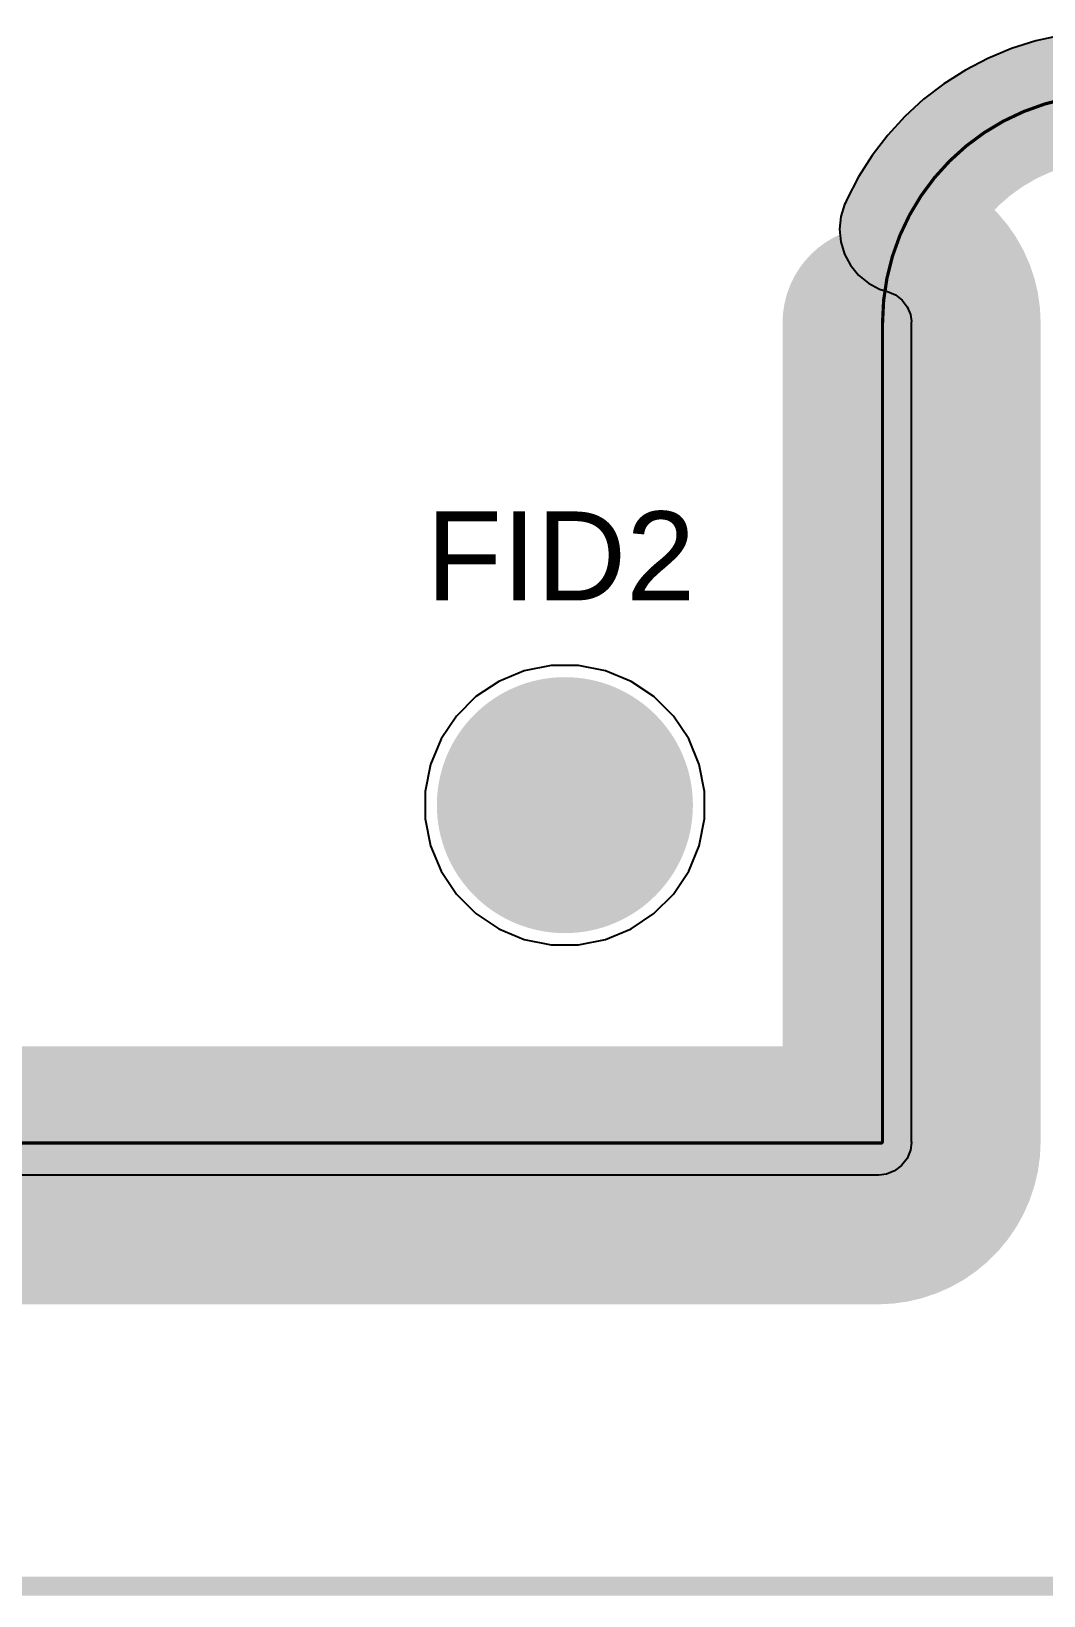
# Model space of a CAD drawing. Header units: inches. Extents: x -1.3 to 11.9, y -6.8 to 4.2.
# Drawn here: x 1.3646 to 1.6784, y -0.1801 to 0.3049 of the extents above; entities that cross this region are included whole.
import ezdxf

# ---------------------------------------------------------------- set-up
doc = ezdxf.new("R2010")
doc.units = ezdxf.units.IN
doc.header["$MEASUREMENT"] = 0
for name, color, linetype in [('02_GND1', 76, 'Continuous'), ('04_GND2', 16, 'Continuous'), ('06_GND3', 216, 'Continuous'), ('08_GND4', 136, 'Continuous'), ('09_PWR1', 136, 'Continuous'), ('10_PWR2', 136, 'Continuous'), ('11_GND5', 136, 'Continuous'), ('13_GND6', 136, 'Continuous'), ('15_GND7', 136, 'Continuous'), ('Board', 76, 'Continuous'), ('FAB_DWG_INFO', 1, 'Continuous'), ('Keep-Out Layer', 6, 'Continuous'), ('TOP', 1, 'Continuous'), ('Top Overlay', 2, 'Continuous'), ('Top Paste', 8, 'Continuous'), ('Top Solder', 216, 'Continuous')]:
    doc.layers.add(name, color=color, linetype=linetype)
doc.styles.add('Arial', font='', dxfattribs={"height": 0.2})
doc.styles.get('Arial').set_extended_font_data('Arial')

# ---------------------------------------------------------------- blocks, each defined once
blk = doc.blocks.new('F________110')
at = {"layer": 'TOP'}
h = blk.add_hatch(color=1, dxfattribs=at)
edge = h.paths.add_edge_path()
edge.add_arc((0, 0), 0.02, 0, 360)
at = {"layer": 'Top Paste'}
h = blk.add_hatch(color=8, dxfattribs=at)
edge = h.paths.add_edge_path()
edge.add_arc((0, 0), 0.02, 0, 360)
at = {"layer": 'Top Solder'}
h = blk.add_hatch(color=216, dxfattribs=at)
edge = h.paths.add_edge_path()
edge.add_arc((0, 0), 0.039685, 0, 360)
at = {"layer": 'TOP'}
for p, q in [((-0.0126323, 0.0416429), (-0.0205137, 0.0383783)), ((-0.0042654, 0.0433071), (-0.0126323, 0.0416429)), ((0, 0.0433071), (-0.0042654, 0.0433071)), ((0.0042653, 0.0433071), (0, 0.0433071)), ((0.0126322, 0.0416429), (0.0042653, 0.0433071)), ((0.0205136, 0.0383783), (0.0126322, 0.0416429)), ((-0.0205137, 0.0383783), (-0.0276067, 0.0336389)), ((0.0276066, 0.0336389), (0.0205136, 0.0383783)), ((-0.0276067, 0.0336389), (-0.0336389, 0.0276067)), ((0.0336388, 0.0276067), (0.0276066, 0.0336389)), ((-0.0336389, 0.0276067), (-0.0383783, 0.0205137)), ((0.0383782, 0.0205137), (0.0336388, 0.0276067)), ((-0.0383783, 0.0205137), (-0.0416429, 0.0126323)), ((0.0416428, 0.0126323), (0.0383782, 0.0205137)), ((-0.0416429, 0.0126323), (-0.0433071, 0.0042654)), ((0.0433071, 0.0042654), (0.0416428, 0.0126323)), ((-0.0433071, 0.0042654), (-0.0433071, 0)), ((-0.0433071, 0), (-0.0433071, -0.0042653)), ((0.0433071, 0), (0.0433071, 0.0042654)), ((0.0433071, 0), (0.0433071, 0)), ((0.0433071, -0.0042653), (0.0433071, 0)), ((-0.0433071, -0.0042653), (-0.0416429, -0.0126322)), ((0.0416428, -0.0126322), (0.0433071, -0.0042653)), ((-0.0416429, -0.0126322), (-0.0383783, -0.0205136)), ((0.0383782, -0.0205136), (0.0416428, -0.0126322)), ((-0.0383783, -0.0205136), (-0.0336389, -0.0276066)), ((0.0336388, -0.0276066), (0.0383782, -0.0205136)), ((-0.0336389, -0.0276066), (-0.0276067, -0.0336388)), ((0.0276066, -0.0336388), (0.0336388, -0.0276066)), ((-0.0276067, -0.0336388), (-0.0205137, -0.0383782)), ((0.0205136, -0.0383782), (0.0276066, -0.0336388)), ((-0.0205137, -0.0383782), (-0.0126323, -0.0416428)), ((0.0126322, -0.0416428), (0.0205136, -0.0383782)), ((-0.0126323, -0.0416428), (-0.0042654, -0.0433071)), ((-0.0042654, -0.0433071), (0, -0.0433071)), ((0, -0.0433071), (0.0042653, -0.0433071)), ((0.0042653, -0.0433071), (0.0126322, -0.0416428))]:
    blk.add_line(p, q, dxfattribs=at)

msp = doc.modelspace()

# ---------------------------------------------------------------- linework, layer by layer
at = {"layer": '02_GND1'}
for p, q in [((1.6759542, 0.301944), (1.6684266, 0.2995706)), ((1.6836599, 0.3036523), (1.6759542, 0.301944)), ((1.6611346, 0.2965501), (1.6541336, 0.2929056)), ((1.6684266, 0.2995706), (1.6611346, 0.2965501)), ((1.6541336, 0.2929056), (1.6474769, 0.2886648)), ((1.6474769, 0.2886648), (1.6412151, 0.28386)), ((1.6412151, 0.28386), (1.6353959, 0.2785276)), ((1.6353959, 0.2785276), (1.6300635, 0.2727084)), ((1.6300635, 0.2727084), (1.6252587, 0.2664466)), ((1.6252587, 0.2664466), (1.6210179, 0.2597899)), ((1.6210179, 0.2597899), (1.6173734, 0.2527889)), ((1.6173734, 0.2527889), (1.6169653, 0.2518037)), ((1.615521, 0.2474672), (1.6151348, 0.2435465)), ((1.6166646, 0.2512372), (1.615521, 0.2474672)), ((1.6169669, 0.2518029), (1.6166646, 0.2512372)), ((1.6169653, 0.2518037), (1.6169669, 0.2518029)), ((1.6151348, 0.2435465), (1.615521, 0.2396258)), ((1.615521, 0.2396258), (1.6166646, 0.2358558)), ((1.6166646, 0.2358558), (1.6185217, 0.2323813)), ((1.6185217, 0.2323813), (1.621021, 0.2293359)), ((1.621021, 0.2293359), (1.6240664, 0.2268366)), ((1.6240664, 0.2268366), (1.6275409, 0.2249795)), ((1.6275409, 0.2249795), (1.6300556, 0.2242167)), ((1.6300556, 0.2242167), (1.6300545, 0.224213)), ((1.6300545, 0.224213), (1.6300561, 0.2242128)), ((1.6300561, 0.2242128), (1.6324681, 0.2232138)), ((1.6324681, 0.2232138), (1.6345393, 0.2216245)), ((1.6345393, 0.2216245), (1.6361286, 0.2195533)), ((1.6361286, 0.2195533), (1.6371276, 0.2171413)), ((1.6371276, 0.2171413), (1.6374213, 0.214911)), ((1.6374213, 0.214911), (1.637386, 0.214553)), ((1.637386, 0.214553), (1.637386, -0.0392488)), ((1.6371143, -0.0419716), (1.6360634, -0.0445088)), ((1.6374231, -0.0396259), (1.6371143, -0.0419716)), ((1.637386, -0.0392488), (1.6374231, -0.0396259)), ((1.6322128, -0.0483594), (1.6296756, -0.0494103)), ((1.6343916, -0.0466876), (1.6322128, -0.0483594)), ((1.6360634, -0.0445088), (1.6343916, -0.0466876)), ((1.6269528, -0.049682), (1.3119924, -0.049682)), ((1.6273299, -0.0497191), (1.6269528, -0.049682)), ((1.6296756, -0.0494103), (1.6273299, -0.0497191))]:
    msp.add_line(p, q, dxfattribs=at)
for points in [[(1.6352316, 0.2435465, 0.04, 0.04, -0.2946717041547283), (1.6993705, 0.2849407, 0.04, 0.04, 0)], [(1.6352316, 0.2435465, 0.04, 0.04, -0.3394994242409059), (1.6574828, 0.214553, 0.04, 0.04, 0)], [(1.6574828, -0.0392488, 0.04, 0.04, 0), (1.6574828, 0.214553, 0.04, 0.04, 0)], [(1.6574828, -0.0392488, 0.04, 0.04, -0.4142135623730951), (1.6269528, -0.0697788, 0.04, 0.04, 0)], [(1.3119924, -0.0697788, 0.04, 0.04, 0), (1.6269528, -0.0697788, 0.04, 0.04, 0)]]:
    msp.add_lwpolyline(points, format="xyseb", dxfattribs=at)
for points in [[(1.6252316, 0.2435465, 0.02, 0.02, 1), (1.6452316, 0.2435465, 0.02, 0.02, 1)], [(1.6252316, 0.2435465, 0.02, 0.02, 1), (1.6452316, 0.2435465, 0.02, 0.02, 1)], [(1.6474828, 0.214553, 0.02, 0.02, 1), (1.6674828, 0.214553, 0.02, 0.02, 1)], [(1.6474828, 0.214553, 0.02, 0.02, 1), (1.6674828, 0.214553, 0.02, 0.02, 1)], [(1.6474828, -0.0392488, 0.02, 0.02, 1), (1.6674828, -0.0392488, 0.02, 0.02, 1)], [(1.6474828, -0.0392488, 0.02, 0.02, 1), (1.6674828, -0.0392488, 0.02, 0.02, 1)], [(1.6169528, -0.0697788, 0.02, 0.02, 1), (1.6369528, -0.0697788, 0.02, 0.02, 1)], [(1.6169528, -0.0697788, 0.02, 0.02, 1), (1.6369528, -0.0697788, 0.02, 0.02, 1)]]:
    msp.add_lwpolyline(points, format="xyseb", close=True, dxfattribs=at)
at = {"layer": '04_GND2'}
for p, q in [((1.6759542, 0.301944), (1.6684266, 0.2995706)), ((1.6836599, 0.3036523), (1.6759542, 0.301944)), ((1.6611346, 0.2965501), (1.6541336, 0.2929056)), ((1.6684266, 0.2995706), (1.6611346, 0.2965501)), ((1.6541336, 0.2929056), (1.6474769, 0.2886648)), ((1.6474769, 0.2886648), (1.6412151, 0.28386)), ((1.6412151, 0.28386), (1.6353959, 0.2785276)), ((1.6353959, 0.2785276), (1.6300635, 0.2727084)), ((1.6300635, 0.2727084), (1.6252587, 0.2664466)), ((1.6252587, 0.2664466), (1.6210179, 0.2597899)), ((1.6210179, 0.2597899), (1.6173734, 0.2527889)), ((1.6173734, 0.2527889), (1.6169653, 0.2518037)), ((1.615521, 0.2474672), (1.6151348, 0.2435465)), ((1.6166646, 0.2512372), (1.615521, 0.2474672)), ((1.6169669, 0.2518029), (1.6166646, 0.2512372)), ((1.6169653, 0.2518037), (1.6169669, 0.2518029)), ((1.6151348, 0.2435465), (1.615521, 0.2396258)), ((1.615521, 0.2396258), (1.6166646, 0.2358558)), ((1.6166646, 0.2358558), (1.6185217, 0.2323813)), ((1.6185217, 0.2323813), (1.621021, 0.2293359)), ((1.621021, 0.2293359), (1.6240664, 0.2268366)), ((1.6240664, 0.2268366), (1.6275409, 0.2249795)), ((1.6275409, 0.2249795), (1.6300556, 0.2242167)), ((1.6300556, 0.2242167), (1.6300545, 0.224213)), ((1.6300545, 0.224213), (1.6300561, 0.2242128)), ((1.6300561, 0.2242128), (1.6324681, 0.2232138)), ((1.6324681, 0.2232138), (1.6345393, 0.2216245)), ((1.6345393, 0.2216245), (1.6361286, 0.2195533)), ((1.6361286, 0.2195533), (1.6371276, 0.2171413)), ((1.6371276, 0.2171413), (1.6374213, 0.214911)), ((1.6374213, 0.214911), (1.637386, 0.214553)), ((1.637386, 0.214553), (1.637386, -0.0392488)), ((1.6371143, -0.0419716), (1.6360634, -0.0445088)), ((1.6374231, -0.0396259), (1.6371143, -0.0419716)), ((1.637386, -0.0392488), (1.6374231, -0.0396259)), ((1.6322128, -0.0483594), (1.6296756, -0.0494103)), ((1.6343916, -0.0466876), (1.6322128, -0.0483594)), ((1.6360634, -0.0445088), (1.6343916, -0.0466876)), ((1.6269528, -0.049682), (1.3119924, -0.049682)), ((1.6273299, -0.0497191), (1.6269528, -0.049682)), ((1.6296756, -0.0494103), (1.6273299, -0.0497191))]:
    msp.add_line(p, q, dxfattribs=at)
for points in [[(1.6352316, 0.2435465, 0.04, 0.04, -0.2946717041547283), (1.6993705, 0.2849407, 0.04, 0.04, 0)], [(1.6352316, 0.2435465, 0.04, 0.04, -0.3394994242409059), (1.6574828, 0.214553, 0.04, 0.04, 0)], [(1.6574828, -0.0392488, 0.04, 0.04, 0), (1.6574828, 0.214553, 0.04, 0.04, 0)], [(1.6574828, -0.0392488, 0.04, 0.04, -0.4142135623730951), (1.6269528, -0.0697788, 0.04, 0.04, 0)], [(1.3119924, -0.0697788, 0.04, 0.04, 0), (1.6269528, -0.0697788, 0.04, 0.04, 0)]]:
    msp.add_lwpolyline(points, format="xyseb", dxfattribs=at)
for points in [[(1.6252316, 0.2435465, 0.02, 0.02, 1), (1.6452316, 0.2435465, 0.02, 0.02, 1)], [(1.6252316, 0.2435465, 0.02, 0.02, 1), (1.6452316, 0.2435465, 0.02, 0.02, 1)], [(1.6474828, 0.214553, 0.02, 0.02, 1), (1.6674828, 0.214553, 0.02, 0.02, 1)], [(1.6474828, 0.214553, 0.02, 0.02, 1), (1.6674828, 0.214553, 0.02, 0.02, 1)], [(1.6474828, -0.0392488, 0.02, 0.02, 1), (1.6674828, -0.0392488, 0.02, 0.02, 1)], [(1.6474828, -0.0392488, 0.02, 0.02, 1), (1.6674828, -0.0392488, 0.02, 0.02, 1)], [(1.6169528, -0.0697788, 0.02, 0.02, 1), (1.6369528, -0.0697788, 0.02, 0.02, 1)], [(1.6169528, -0.0697788, 0.02, 0.02, 1), (1.6369528, -0.0697788, 0.02, 0.02, 1)]]:
    msp.add_lwpolyline(points, format="xyseb", close=True, dxfattribs=at)
at = {"layer": '06_GND3'}
for p, q in [((1.6759542, 0.301944), (1.6684266, 0.2995706)), ((1.6836599, 0.3036523), (1.6759542, 0.301944)), ((1.6611346, 0.2965501), (1.6541336, 0.2929056)), ((1.6684266, 0.2995706), (1.6611346, 0.2965501)), ((1.6541336, 0.2929056), (1.6474769, 0.2886648)), ((1.6474769, 0.2886648), (1.6412151, 0.28386)), ((1.6412151, 0.28386), (1.6353959, 0.2785276)), ((1.6353959, 0.2785276), (1.6300635, 0.2727084)), ((1.6300635, 0.2727084), (1.6252587, 0.2664466)), ((1.6252587, 0.2664466), (1.6210179, 0.2597899)), ((1.6210179, 0.2597899), (1.6173734, 0.2527889)), ((1.6173734, 0.2527889), (1.6169653, 0.2518037)), ((1.615521, 0.2474672), (1.6151348, 0.2435465)), ((1.6166646, 0.2512372), (1.615521, 0.2474672)), ((1.6169669, 0.2518029), (1.6166646, 0.2512372)), ((1.6169653, 0.2518037), (1.6169669, 0.2518029)), ((1.6151348, 0.2435465), (1.615521, 0.2396258)), ((1.615521, 0.2396258), (1.6166646, 0.2358558)), ((1.6166646, 0.2358558), (1.6185217, 0.2323813)), ((1.6185217, 0.2323813), (1.621021, 0.2293359)), ((1.621021, 0.2293359), (1.6240664, 0.2268366)), ((1.6240664, 0.2268366), (1.6275409, 0.2249795)), ((1.6275409, 0.2249795), (1.6300556, 0.2242167)), ((1.6300556, 0.2242167), (1.6300545, 0.224213)), ((1.6300545, 0.224213), (1.6300561, 0.2242128)), ((1.6300561, 0.2242128), (1.6324681, 0.2232138)), ((1.6324681, 0.2232138), (1.6345393, 0.2216245)), ((1.6345393, 0.2216245), (1.6361286, 0.2195533)), ((1.6361286, 0.2195533), (1.6371276, 0.2171413)), ((1.6371276, 0.2171413), (1.6374213, 0.214911)), ((1.6374213, 0.214911), (1.637386, 0.214553)), ((1.637386, 0.214553), (1.637386, -0.0392488)), ((1.6371143, -0.0419716), (1.6360634, -0.0445088)), ((1.6374231, -0.0396259), (1.6371143, -0.0419716)), ((1.637386, -0.0392488), (1.6374231, -0.0396259)), ((1.6322128, -0.0483594), (1.6296756, -0.0494103)), ((1.6343916, -0.0466876), (1.6322128, -0.0483594)), ((1.6360634, -0.0445088), (1.6343916, -0.0466876)), ((1.6269528, -0.049682), (1.3119924, -0.049682)), ((1.6273299, -0.0497191), (1.6269528, -0.049682)), ((1.6296756, -0.0494103), (1.6273299, -0.0497191))]:
    msp.add_line(p, q, dxfattribs=at)
for points in [[(1.6352316, 0.2435465, 0.04, 0.04, -0.2946717041547283), (1.6993705, 0.2849407, 0.04, 0.04, 0)], [(1.6352316, 0.2435465, 0.04, 0.04, -0.3394994242409059), (1.6574828, 0.214553, 0.04, 0.04, 0)], [(1.6574828, -0.0392488, 0.04, 0.04, 0), (1.6574828, 0.214553, 0.04, 0.04, 0)], [(1.6574828, -0.0392488, 0.04, 0.04, -0.4142135623730951), (1.6269528, -0.0697788, 0.04, 0.04, 0)], [(1.3119924, -0.0697788, 0.04, 0.04, 0), (1.6269528, -0.0697788, 0.04, 0.04, 0)]]:
    msp.add_lwpolyline(points, format="xyseb", dxfattribs=at)
for points in [[(1.6252316, 0.2435465, 0.02, 0.02, 1), (1.6452316, 0.2435465, 0.02, 0.02, 1)], [(1.6252316, 0.2435465, 0.02, 0.02, 1), (1.6452316, 0.2435465, 0.02, 0.02, 1)], [(1.6474828, 0.214553, 0.02, 0.02, 1), (1.6674828, 0.214553, 0.02, 0.02, 1)], [(1.6474828, 0.214553, 0.02, 0.02, 1), (1.6674828, 0.214553, 0.02, 0.02, 1)], [(1.6474828, -0.0392488, 0.02, 0.02, 1), (1.6674828, -0.0392488, 0.02, 0.02, 1)], [(1.6474828, -0.0392488, 0.02, 0.02, 1), (1.6674828, -0.0392488, 0.02, 0.02, 1)], [(1.6169528, -0.0697788, 0.02, 0.02, 1), (1.6369528, -0.0697788, 0.02, 0.02, 1)], [(1.6169528, -0.0697788, 0.02, 0.02, 1), (1.6369528, -0.0697788, 0.02, 0.02, 1)]]:
    msp.add_lwpolyline(points, format="xyseb", close=True, dxfattribs=at)
at = {"layer": '08_GND4'}
for p, q in [((1.6759542, 0.301944), (1.6684266, 0.2995706)), ((1.6836599, 0.3036523), (1.6759542, 0.301944)), ((1.6611346, 0.2965501), (1.6541336, 0.2929056)), ((1.6684266, 0.2995706), (1.6611346, 0.2965501)), ((1.6541336, 0.2929056), (1.6474769, 0.2886648)), ((1.6474769, 0.2886648), (1.6412151, 0.28386)), ((1.6412151, 0.28386), (1.6353959, 0.2785276)), ((1.6353959, 0.2785276), (1.6300635, 0.2727084)), ((1.6300635, 0.2727084), (1.6252587, 0.2664466)), ((1.6252587, 0.2664466), (1.6210179, 0.2597899)), ((1.6210179, 0.2597899), (1.6173734, 0.2527889)), ((1.6173734, 0.2527889), (1.6169653, 0.2518037)), ((1.615521, 0.2474672), (1.6151348, 0.2435465)), ((1.6166646, 0.2512372), (1.615521, 0.2474672)), ((1.6169669, 0.2518029), (1.6166646, 0.2512372)), ((1.6169653, 0.2518037), (1.6169669, 0.2518029)), ((1.6151348, 0.2435465), (1.615521, 0.2396258)), ((1.615521, 0.2396258), (1.6166646, 0.2358558)), ((1.6166646, 0.2358558), (1.6185217, 0.2323813)), ((1.6185217, 0.2323813), (1.621021, 0.2293359)), ((1.621021, 0.2293359), (1.6240664, 0.2268366)), ((1.6240664, 0.2268366), (1.6275409, 0.2249795)), ((1.6275409, 0.2249795), (1.6300556, 0.2242167)), ((1.6300556, 0.2242167), (1.6300545, 0.224213)), ((1.6300545, 0.224213), (1.6300561, 0.2242128)), ((1.6300561, 0.2242128), (1.6324681, 0.2232138)), ((1.6324681, 0.2232138), (1.6345393, 0.2216245)), ((1.6345393, 0.2216245), (1.6361286, 0.2195533)), ((1.6361286, 0.2195533), (1.6371276, 0.2171413)), ((1.6371276, 0.2171413), (1.6374213, 0.214911)), ((1.6374213, 0.214911), (1.637386, 0.214553)), ((1.637386, 0.214553), (1.637386, -0.0392488)), ((1.6371143, -0.0419716), (1.6360634, -0.0445088)), ((1.6374231, -0.0396259), (1.6371143, -0.0419716)), ((1.637386, -0.0392488), (1.6374231, -0.0396259)), ((1.6322128, -0.0483594), (1.6296756, -0.0494103)), ((1.6343916, -0.0466876), (1.6322128, -0.0483594)), ((1.6360634, -0.0445088), (1.6343916, -0.0466876)), ((1.6269528, -0.049682), (1.3119924, -0.049682)), ((1.6273299, -0.0497191), (1.6269528, -0.049682)), ((1.6296756, -0.0494103), (1.6273299, -0.0497191))]:
    msp.add_line(p, q, dxfattribs=at)
for points in [[(1.6352316, 0.2435465, 0.04, 0.04, -0.2946717041547283), (1.6993705, 0.2849407, 0.04, 0.04, 0)], [(1.6352316, 0.2435465, 0.04, 0.04, -0.3394994242409059), (1.6574828, 0.214553, 0.04, 0.04, 0)], [(1.6574828, -0.0392488, 0.04, 0.04, 0), (1.6574828, 0.214553, 0.04, 0.04, 0)], [(1.6574828, -0.0392488, 0.04, 0.04, -0.4142135623730951), (1.6269528, -0.0697788, 0.04, 0.04, 0)], [(1.3119924, -0.0697788, 0.04, 0.04, 0), (1.6269528, -0.0697788, 0.04, 0.04, 0)]]:
    msp.add_lwpolyline(points, format="xyseb", dxfattribs=at)
for points in [[(1.6252316, 0.2435465, 0.02, 0.02, 1), (1.6452316, 0.2435465, 0.02, 0.02, 1)], [(1.6252316, 0.2435465, 0.02, 0.02, 1), (1.6452316, 0.2435465, 0.02, 0.02, 1)], [(1.6474828, 0.214553, 0.02, 0.02, 1), (1.6674828, 0.214553, 0.02, 0.02, 1)], [(1.6474828, 0.214553, 0.02, 0.02, 1), (1.6674828, 0.214553, 0.02, 0.02, 1)], [(1.6474828, -0.0392488, 0.02, 0.02, 1), (1.6674828, -0.0392488, 0.02, 0.02, 1)], [(1.6474828, -0.0392488, 0.02, 0.02, 1), (1.6674828, -0.0392488, 0.02, 0.02, 1)], [(1.6169528, -0.0697788, 0.02, 0.02, 1), (1.6369528, -0.0697788, 0.02, 0.02, 1)], [(1.6169528, -0.0697788, 0.02, 0.02, 1), (1.6369528, -0.0697788, 0.02, 0.02, 1)]]:
    msp.add_lwpolyline(points, format="xyseb", close=True, dxfattribs=at)
at = {"layer": '09_PWR1'}
for p, q in [((1.6759542, 0.301944), (1.6684266, 0.2995706)), ((1.6836599, 0.3036523), (1.6759542, 0.301944)), ((1.6611346, 0.2965501), (1.6541336, 0.2929056)), ((1.6684266, 0.2995706), (1.6611346, 0.2965501)), ((1.6541336, 0.2929056), (1.6474769, 0.2886648)), ((1.6474769, 0.2886648), (1.6412151, 0.28386)), ((1.6412151, 0.28386), (1.6353959, 0.2785276)), ((1.6353959, 0.2785276), (1.6300635, 0.2727084)), ((1.6300635, 0.2727084), (1.6252587, 0.2664466)), ((1.6252587, 0.2664466), (1.6210179, 0.2597899)), ((1.6210179, 0.2597899), (1.6173734, 0.2527889)), ((1.6173734, 0.2527889), (1.6169653, 0.2518037)), ((1.615521, 0.2474672), (1.6151348, 0.2435465)), ((1.6166646, 0.2512372), (1.615521, 0.2474672)), ((1.6169669, 0.2518029), (1.6166646, 0.2512372)), ((1.6169653, 0.2518037), (1.6169669, 0.2518029)), ((1.6151348, 0.2435465), (1.615521, 0.2396258)), ((1.615521, 0.2396258), (1.6166646, 0.2358558)), ((1.6166646, 0.2358558), (1.6185217, 0.2323813)), ((1.6185217, 0.2323813), (1.621021, 0.2293359)), ((1.621021, 0.2293359), (1.6240664, 0.2268366)), ((1.6240664, 0.2268366), (1.6275409, 0.2249795)), ((1.6275409, 0.2249795), (1.6300556, 0.2242167)), ((1.6300556, 0.2242167), (1.6300545, 0.224213)), ((1.6300545, 0.224213), (1.6300561, 0.2242128)), ((1.6300561, 0.2242128), (1.6324681, 0.2232138)), ((1.6324681, 0.2232138), (1.6345393, 0.2216245)), ((1.6345393, 0.2216245), (1.6361286, 0.2195533)), ((1.6361286, 0.2195533), (1.6371276, 0.2171413)), ((1.6371276, 0.2171413), (1.6374213, 0.214911)), ((1.6374213, 0.214911), (1.637386, 0.214553)), ((1.637386, 0.214553), (1.637386, -0.0392488)), ((1.6371143, -0.0419716), (1.6360634, -0.0445088)), ((1.6374231, -0.0396259), (1.6371143, -0.0419716)), ((1.637386, -0.0392488), (1.6374231, -0.0396259)), ((1.6322128, -0.0483594), (1.6296756, -0.0494103)), ((1.6343916, -0.0466876), (1.6322128, -0.0483594)), ((1.6360634, -0.0445088), (1.6343916, -0.0466876)), ((1.6269528, -0.049682), (1.3119924, -0.049682)), ((1.6273299, -0.0497191), (1.6269528, -0.049682)), ((1.6296756, -0.0494103), (1.6273299, -0.0497191))]:
    msp.add_line(p, q, dxfattribs=at)
for points in [[(1.6352316, 0.2435465, 0.04, 0.04, -0.2946717041547283), (1.6993705, 0.2849407, 0.04, 0.04, 0)], [(1.6352316, 0.2435465, 0.04, 0.04, -0.3394994242409059), (1.6574828, 0.214553, 0.04, 0.04, 0)], [(1.6574828, -0.0392488, 0.04, 0.04, 0), (1.6574828, 0.214553, 0.04, 0.04, 0)], [(1.6574828, -0.0392488, 0.04, 0.04, -0.4142135623730951), (1.6269528, -0.0697788, 0.04, 0.04, 0)], [(1.3119924, -0.0697788, 0.04, 0.04, 0), (1.6269528, -0.0697788, 0.04, 0.04, 0)]]:
    msp.add_lwpolyline(points, format="xyseb", dxfattribs=at)
for points in [[(1.6252316, 0.2435465, 0.02, 0.02, 1), (1.6452316, 0.2435465, 0.02, 0.02, 1)], [(1.6252316, 0.2435465, 0.02, 0.02, 1), (1.6452316, 0.2435465, 0.02, 0.02, 1)], [(1.6474828, 0.214553, 0.02, 0.02, 1), (1.6674828, 0.214553, 0.02, 0.02, 1)], [(1.6474828, 0.214553, 0.02, 0.02, 1), (1.6674828, 0.214553, 0.02, 0.02, 1)], [(1.6474828, -0.0392488, 0.02, 0.02, 1), (1.6674828, -0.0392488, 0.02, 0.02, 1)], [(1.6474828, -0.0392488, 0.02, 0.02, 1), (1.6674828, -0.0392488, 0.02, 0.02, 1)], [(1.6169528, -0.0697788, 0.02, 0.02, 1), (1.6369528, -0.0697788, 0.02, 0.02, 1)], [(1.6169528, -0.0697788, 0.02, 0.02, 1), (1.6369528, -0.0697788, 0.02, 0.02, 1)]]:
    msp.add_lwpolyline(points, format="xyseb", close=True, dxfattribs=at)
at = {"layer": '10_PWR2'}
for p, q in [((1.6759542, 0.301944), (1.6684266, 0.2995706)), ((1.6836599, 0.3036523), (1.6759542, 0.301944)), ((1.6611346, 0.2965501), (1.6541336, 0.2929056)), ((1.6684266, 0.2995706), (1.6611346, 0.2965501)), ((1.6541336, 0.2929056), (1.6474769, 0.2886648)), ((1.6474769, 0.2886648), (1.6412151, 0.28386)), ((1.6412151, 0.28386), (1.6353959, 0.2785276)), ((1.6353959, 0.2785276), (1.6300635, 0.2727084)), ((1.6300635, 0.2727084), (1.6252587, 0.2664466)), ((1.6252587, 0.2664466), (1.6210179, 0.2597899)), ((1.6210179, 0.2597899), (1.6173734, 0.2527889)), ((1.6173734, 0.2527889), (1.6169653, 0.2518037)), ((1.615521, 0.2474672), (1.6151348, 0.2435465)), ((1.6166646, 0.2512372), (1.615521, 0.2474672)), ((1.6169669, 0.2518029), (1.6166646, 0.2512372)), ((1.6169653, 0.2518037), (1.6169669, 0.2518029)), ((1.6151348, 0.2435465), (1.615521, 0.2396258)), ((1.615521, 0.2396258), (1.6166646, 0.2358558)), ((1.6166646, 0.2358558), (1.6185217, 0.2323813)), ((1.6185217, 0.2323813), (1.621021, 0.2293359)), ((1.621021, 0.2293359), (1.6240664, 0.2268366)), ((1.6240664, 0.2268366), (1.6275409, 0.2249795)), ((1.6275409, 0.2249795), (1.6300556, 0.2242167)), ((1.6300556, 0.2242167), (1.6300545, 0.224213)), ((1.6300545, 0.224213), (1.6300561, 0.2242128)), ((1.6300561, 0.2242128), (1.6324681, 0.2232138)), ((1.6324681, 0.2232138), (1.6345393, 0.2216245)), ((1.6345393, 0.2216245), (1.6361286, 0.2195533)), ((1.6361286, 0.2195533), (1.6371276, 0.2171413)), ((1.6371276, 0.2171413), (1.6374213, 0.214911)), ((1.6374213, 0.214911), (1.637386, 0.214553)), ((1.637386, 0.214553), (1.637386, -0.0392488)), ((1.6371143, -0.0419716), (1.6360634, -0.0445088)), ((1.6374231, -0.0396259), (1.6371143, -0.0419716)), ((1.637386, -0.0392488), (1.6374231, -0.0396259)), ((1.6322128, -0.0483594), (1.6296756, -0.0494103)), ((1.6343916, -0.0466876), (1.6322128, -0.0483594)), ((1.6360634, -0.0445088), (1.6343916, -0.0466876)), ((1.6269528, -0.049682), (1.3119924, -0.049682)), ((1.6273299, -0.0497191), (1.6269528, -0.049682)), ((1.6296756, -0.0494103), (1.6273299, -0.0497191))]:
    msp.add_line(p, q, dxfattribs=at)
for points in [[(1.6352316, 0.2435465, 0.04, 0.04, -0.2946717041547283), (1.6993705, 0.2849407, 0.04, 0.04, 0)], [(1.6352316, 0.2435465, 0.04, 0.04, -0.3394994242409059), (1.6574828, 0.214553, 0.04, 0.04, 0)], [(1.6574828, -0.0392488, 0.04, 0.04, 0), (1.6574828, 0.214553, 0.04, 0.04, 0)], [(1.6574828, -0.0392488, 0.04, 0.04, -0.4142135623730951), (1.6269528, -0.0697788, 0.04, 0.04, 0)], [(1.3119924, -0.0697788, 0.04, 0.04, 0), (1.6269528, -0.0697788, 0.04, 0.04, 0)]]:
    msp.add_lwpolyline(points, format="xyseb", dxfattribs=at)
for points in [[(1.6252316, 0.2435465, 0.02, 0.02, 1), (1.6452316, 0.2435465, 0.02, 0.02, 1)], [(1.6252316, 0.2435465, 0.02, 0.02, 1), (1.6452316, 0.2435465, 0.02, 0.02, 1)], [(1.6474828, 0.214553, 0.02, 0.02, 1), (1.6674828, 0.214553, 0.02, 0.02, 1)], [(1.6474828, 0.214553, 0.02, 0.02, 1), (1.6674828, 0.214553, 0.02, 0.02, 1)], [(1.6474828, -0.0392488, 0.02, 0.02, 1), (1.6674828, -0.0392488, 0.02, 0.02, 1)], [(1.6474828, -0.0392488, 0.02, 0.02, 1), (1.6674828, -0.0392488, 0.02, 0.02, 1)], [(1.6169528, -0.0697788, 0.02, 0.02, 1), (1.6369528, -0.0697788, 0.02, 0.02, 1)], [(1.6169528, -0.0697788, 0.02, 0.02, 1), (1.6369528, -0.0697788, 0.02, 0.02, 1)]]:
    msp.add_lwpolyline(points, format="xyseb", close=True, dxfattribs=at)
at = {"layer": '11_GND5'}
for p, q in [((1.6759542, 0.301944), (1.6684266, 0.2995706)), ((1.6836599, 0.3036523), (1.6759542, 0.301944)), ((1.6611346, 0.2965501), (1.6541336, 0.2929056)), ((1.6684266, 0.2995706), (1.6611346, 0.2965501)), ((1.6541336, 0.2929056), (1.6474769, 0.2886648)), ((1.6474769, 0.2886648), (1.6412151, 0.28386)), ((1.6412151, 0.28386), (1.6353959, 0.2785276)), ((1.6353959, 0.2785276), (1.6300635, 0.2727084)), ((1.6300635, 0.2727084), (1.6252587, 0.2664466)), ((1.6252587, 0.2664466), (1.6210179, 0.2597899)), ((1.6210179, 0.2597899), (1.6173734, 0.2527889)), ((1.6173734, 0.2527889), (1.6169653, 0.2518037)), ((1.615521, 0.2474672), (1.6151348, 0.2435465)), ((1.6166646, 0.2512372), (1.615521, 0.2474672)), ((1.6169669, 0.2518029), (1.6166646, 0.2512372)), ((1.6169653, 0.2518037), (1.6169669, 0.2518029)), ((1.6151348, 0.2435465), (1.615521, 0.2396258)), ((1.615521, 0.2396258), (1.6166646, 0.2358558)), ((1.6166646, 0.2358558), (1.6185217, 0.2323813)), ((1.6185217, 0.2323813), (1.621021, 0.2293359)), ((1.621021, 0.2293359), (1.6240664, 0.2268366)), ((1.6240664, 0.2268366), (1.6275409, 0.2249795)), ((1.6275409, 0.2249795), (1.6300556, 0.2242167)), ((1.6300556, 0.2242167), (1.6300545, 0.224213)), ((1.6300545, 0.224213), (1.6300561, 0.2242128)), ((1.6300561, 0.2242128), (1.6324681, 0.2232138)), ((1.6324681, 0.2232138), (1.6345393, 0.2216245)), ((1.6345393, 0.2216245), (1.6361286, 0.2195533)), ((1.6361286, 0.2195533), (1.6371276, 0.2171413)), ((1.6371276, 0.2171413), (1.6374213, 0.214911)), ((1.6374213, 0.214911), (1.637386, 0.214553)), ((1.637386, 0.214553), (1.637386, -0.0392488)), ((1.6371143, -0.0419716), (1.6360634, -0.0445088)), ((1.6374231, -0.0396259), (1.6371143, -0.0419716)), ((1.637386, -0.0392488), (1.6374231, -0.0396259)), ((1.6322128, -0.0483594), (1.6296756, -0.0494103)), ((1.6343916, -0.0466876), (1.6322128, -0.0483594)), ((1.6360634, -0.0445088), (1.6343916, -0.0466876)), ((1.6269528, -0.049682), (1.3119924, -0.049682)), ((1.6273299, -0.0497191), (1.6269528, -0.049682)), ((1.6296756, -0.0494103), (1.6273299, -0.0497191))]:
    msp.add_line(p, q, dxfattribs=at)
for points in [[(1.6352316, 0.2435465, 0.04, 0.04, -0.2946717041547283), (1.6993705, 0.2849407, 0.04, 0.04, 0)], [(1.6352316, 0.2435465, 0.04, 0.04, -0.3394994242409059), (1.6574828, 0.214553, 0.04, 0.04, 0)], [(1.6574828, -0.0392488, 0.04, 0.04, 0), (1.6574828, 0.214553, 0.04, 0.04, 0)], [(1.6574828, -0.0392488, 0.04, 0.04, -0.4142135623730951), (1.6269528, -0.0697788, 0.04, 0.04, 0)], [(1.3119924, -0.0697788, 0.04, 0.04, 0), (1.6269528, -0.0697788, 0.04, 0.04, 0)]]:
    msp.add_lwpolyline(points, format="xyseb", dxfattribs=at)
for points in [[(1.6252316, 0.2435465, 0.02, 0.02, 1), (1.6452316, 0.2435465, 0.02, 0.02, 1)], [(1.6252316, 0.2435465, 0.02, 0.02, 1), (1.6452316, 0.2435465, 0.02, 0.02, 1)], [(1.6474828, 0.214553, 0.02, 0.02, 1), (1.6674828, 0.214553, 0.02, 0.02, 1)], [(1.6474828, 0.214553, 0.02, 0.02, 1), (1.6674828, 0.214553, 0.02, 0.02, 1)], [(1.6474828, -0.0392488, 0.02, 0.02, 1), (1.6674828, -0.0392488, 0.02, 0.02, 1)], [(1.6474828, -0.0392488, 0.02, 0.02, 1), (1.6674828, -0.0392488, 0.02, 0.02, 1)], [(1.6169528, -0.0697788, 0.02, 0.02, 1), (1.6369528, -0.0697788, 0.02, 0.02, 1)], [(1.6169528, -0.0697788, 0.02, 0.02, 1), (1.6369528, -0.0697788, 0.02, 0.02, 1)]]:
    msp.add_lwpolyline(points, format="xyseb", close=True, dxfattribs=at)
at = {"layer": '13_GND6'}
for p, q in [((1.6759542, 0.301944), (1.6684266, 0.2995706)), ((1.6836599, 0.3036523), (1.6759542, 0.301944)), ((1.6611346, 0.2965501), (1.6541336, 0.2929056)), ((1.6684266, 0.2995706), (1.6611346, 0.2965501)), ((1.6541336, 0.2929056), (1.6474769, 0.2886648)), ((1.6474769, 0.2886648), (1.6412151, 0.28386)), ((1.6412151, 0.28386), (1.6353959, 0.2785276)), ((1.6353959, 0.2785276), (1.6300635, 0.2727084)), ((1.6300635, 0.2727084), (1.6252587, 0.2664466)), ((1.6252587, 0.2664466), (1.6210179, 0.2597899)), ((1.6210179, 0.2597899), (1.6173734, 0.2527889)), ((1.6173734, 0.2527889), (1.6169653, 0.2518037)), ((1.615521, 0.2474672), (1.6151348, 0.2435465)), ((1.6166646, 0.2512372), (1.615521, 0.2474672)), ((1.6169669, 0.2518029), (1.6166646, 0.2512372)), ((1.6169653, 0.2518037), (1.6169669, 0.2518029)), ((1.6151348, 0.2435465), (1.615521, 0.2396258)), ((1.615521, 0.2396258), (1.6166646, 0.2358558)), ((1.6166646, 0.2358558), (1.6185217, 0.2323813)), ((1.6185217, 0.2323813), (1.621021, 0.2293359)), ((1.621021, 0.2293359), (1.6240664, 0.2268366)), ((1.6240664, 0.2268366), (1.6275409, 0.2249795)), ((1.6275409, 0.2249795), (1.6300556, 0.2242167)), ((1.6300556, 0.2242167), (1.6300545, 0.224213)), ((1.6300545, 0.224213), (1.6300561, 0.2242128)), ((1.6300561, 0.2242128), (1.6324681, 0.2232138)), ((1.6324681, 0.2232138), (1.6345393, 0.2216245)), ((1.6345393, 0.2216245), (1.6361286, 0.2195533)), ((1.6361286, 0.2195533), (1.6371276, 0.2171413)), ((1.6371276, 0.2171413), (1.6374213, 0.214911)), ((1.6374213, 0.214911), (1.637386, 0.214553)), ((1.637386, 0.214553), (1.637386, -0.0392488)), ((1.6371143, -0.0419716), (1.6360634, -0.0445088)), ((1.6374231, -0.0396259), (1.6371143, -0.0419716)), ((1.637386, -0.0392488), (1.6374231, -0.0396259)), ((1.6322128, -0.0483594), (1.6296756, -0.0494103)), ((1.6343916, -0.0466876), (1.6322128, -0.0483594)), ((1.6360634, -0.0445088), (1.6343916, -0.0466876)), ((1.6269528, -0.049682), (1.3119924, -0.049682)), ((1.6273299, -0.0497191), (1.6269528, -0.049682)), ((1.6296756, -0.0494103), (1.6273299, -0.0497191))]:
    msp.add_line(p, q, dxfattribs=at)
for points in [[(1.6352316, 0.2435465, 0.04, 0.04, -0.2946717041547283), (1.6993705, 0.2849407, 0.04, 0.04, 0)], [(1.6352316, 0.2435465, 0.04, 0.04, -0.3394994242409059), (1.6574828, 0.214553, 0.04, 0.04, 0)], [(1.6574828, -0.0392488, 0.04, 0.04, 0), (1.6574828, 0.214553, 0.04, 0.04, 0)], [(1.6574828, -0.0392488, 0.04, 0.04, -0.4142135623730951), (1.6269528, -0.0697788, 0.04, 0.04, 0)], [(1.3119924, -0.0697788, 0.04, 0.04, 0), (1.6269528, -0.0697788, 0.04, 0.04, 0)]]:
    msp.add_lwpolyline(points, format="xyseb", dxfattribs=at)
for points in [[(1.6252316, 0.2435465, 0.02, 0.02, 1), (1.6452316, 0.2435465, 0.02, 0.02, 1)], [(1.6252316, 0.2435465, 0.02, 0.02, 1), (1.6452316, 0.2435465, 0.02, 0.02, 1)], [(1.6474828, 0.214553, 0.02, 0.02, 1), (1.6674828, 0.214553, 0.02, 0.02, 1)], [(1.6474828, 0.214553, 0.02, 0.02, 1), (1.6674828, 0.214553, 0.02, 0.02, 1)], [(1.6474828, -0.0392488, 0.02, 0.02, 1), (1.6674828, -0.0392488, 0.02, 0.02, 1)], [(1.6474828, -0.0392488, 0.02, 0.02, 1), (1.6674828, -0.0392488, 0.02, 0.02, 1)], [(1.6169528, -0.0697788, 0.02, 0.02, 1), (1.6369528, -0.0697788, 0.02, 0.02, 1)], [(1.6169528, -0.0697788, 0.02, 0.02, 1), (1.6369528, -0.0697788, 0.02, 0.02, 1)]]:
    msp.add_lwpolyline(points, format="xyseb", close=True, dxfattribs=at)
at = {"layer": '15_GND7'}
for p, q in [((1.6759542, 0.301944), (1.6684266, 0.2995706)), ((1.6836599, 0.3036523), (1.6759542, 0.301944)), ((1.6611346, 0.2965501), (1.6541336, 0.2929056)), ((1.6684266, 0.2995706), (1.6611346, 0.2965501)), ((1.6541336, 0.2929056), (1.6474769, 0.2886648)), ((1.6474769, 0.2886648), (1.6412151, 0.28386)), ((1.6412151, 0.28386), (1.6353959, 0.2785276)), ((1.6353959, 0.2785276), (1.6300635, 0.2727084)), ((1.6300635, 0.2727084), (1.6252587, 0.2664466)), ((1.6252587, 0.2664466), (1.6210179, 0.2597899)), ((1.6210179, 0.2597899), (1.6173734, 0.2527889)), ((1.6173734, 0.2527889), (1.6169653, 0.2518037)), ((1.615521, 0.2474672), (1.6151348, 0.2435465)), ((1.6166646, 0.2512372), (1.615521, 0.2474672)), ((1.6169669, 0.2518029), (1.6166646, 0.2512372)), ((1.6169653, 0.2518037), (1.6169669, 0.2518029)), ((1.6151348, 0.2435465), (1.615521, 0.2396258)), ((1.615521, 0.2396258), (1.6166646, 0.2358558)), ((1.6166646, 0.2358558), (1.6185217, 0.2323813)), ((1.6185217, 0.2323813), (1.621021, 0.2293359)), ((1.621021, 0.2293359), (1.6240664, 0.2268366)), ((1.6240664, 0.2268366), (1.6275409, 0.2249795)), ((1.6275409, 0.2249795), (1.6300556, 0.2242167)), ((1.6300556, 0.2242167), (1.6300545, 0.224213)), ((1.6300545, 0.224213), (1.6300561, 0.2242128)), ((1.6300561, 0.2242128), (1.6324681, 0.2232138)), ((1.6324681, 0.2232138), (1.6345393, 0.2216245)), ((1.6345393, 0.2216245), (1.6361286, 0.2195533)), ((1.6361286, 0.2195533), (1.6371276, 0.2171413)), ((1.6371276, 0.2171413), (1.6374213, 0.214911)), ((1.6374213, 0.214911), (1.637386, 0.214553)), ((1.637386, 0.214553), (1.637386, -0.0392488)), ((1.6371143, -0.0419716), (1.6360634, -0.0445088)), ((1.6374231, -0.0396259), (1.6371143, -0.0419716)), ((1.637386, -0.0392488), (1.6374231, -0.0396259)), ((1.6322128, -0.0483594), (1.6296756, -0.0494103)), ((1.6343916, -0.0466876), (1.6322128, -0.0483594)), ((1.6360634, -0.0445088), (1.6343916, -0.0466876)), ((1.6269528, -0.049682), (1.3119924, -0.049682)), ((1.6273299, -0.0497191), (1.6269528, -0.049682)), ((1.6296756, -0.0494103), (1.6273299, -0.0497191))]:
    msp.add_line(p, q, dxfattribs=at)
for points in [[(1.6352316, 0.2435465, 0.04, 0.04, -0.2946717041547283), (1.6993705, 0.2849407, 0.04, 0.04, 0)], [(1.6352316, 0.2435465, 0.04, 0.04, -0.3394994242409059), (1.6574828, 0.214553, 0.04, 0.04, 0)], [(1.6574828, -0.0392488, 0.04, 0.04, 0), (1.6574828, 0.214553, 0.04, 0.04, 0)], [(1.6574828, -0.0392488, 0.04, 0.04, -0.4142135623730951), (1.6269528, -0.0697788, 0.04, 0.04, 0)], [(1.3119924, -0.0697788, 0.04, 0.04, 0), (1.6269528, -0.0697788, 0.04, 0.04, 0)]]:
    msp.add_lwpolyline(points, format="xyseb", dxfattribs=at)
for points in [[(1.6252316, 0.2435465, 0.02, 0.02, 1), (1.6452316, 0.2435465, 0.02, 0.02, 1)], [(1.6252316, 0.2435465, 0.02, 0.02, 1), (1.6452316, 0.2435465, 0.02, 0.02, 1)], [(1.6474828, 0.214553, 0.02, 0.02, 1), (1.6674828, 0.214553, 0.02, 0.02, 1)], [(1.6474828, 0.214553, 0.02, 0.02, 1), (1.6674828, 0.214553, 0.02, 0.02, 1)], [(1.6474828, -0.0392488, 0.02, 0.02, 1), (1.6674828, -0.0392488, 0.02, 0.02, 1)], [(1.6474828, -0.0392488, 0.02, 0.02, 1), (1.6674828, -0.0392488, 0.02, 0.02, 1)], [(1.6169528, -0.0697788, 0.02, 0.02, 1), (1.6369528, -0.0697788, 0.02, 0.02, 1)], [(1.6169528, -0.0697788, 0.02, 0.02, 1), (1.6369528, -0.0697788, 0.02, 0.02, 1)]]:
    msp.add_lwpolyline(points, format="xyseb", close=True, dxfattribs=at)
at = {"layer": 'Board'}
for points in [[(1.6284678, 0.214553, 0.001, 0.001, -0.4142135623730951), (1.6993705, 0.2854557, 0.001, 0.001, 0)], [(1.6284678, -0.0392488, 0.001, 0.001, 0), (1.6284678, 0.214553, 0.001, 0.001, 0)], [(1.6284678, -0.0392488, 0.001, 0.001, -0.4142135623730951), (1.6279528, -0.0397638, 0.001, 0.001, 0)], [(1.3129924, -0.0397638, 0.001, 0.001, 0), (1.6279528, -0.0397638, 0.001, 0.001, 0)]]:
    msp.add_lwpolyline(points, format="xyseb", dxfattribs=at)
for points in [[(1.6282178, 0.214553, 0.0005, 0.0005, 1), (1.6287178, 0.214553, 0.0005, 0.0005, 1)], [(1.6282178, 0.214553, 0.0005, 0.0005, 1), (1.6287178, 0.214553, 0.0005, 0.0005, 1)], [(1.6282178, -0.0392488, 0.0005, 0.0005, 1), (1.6287178, -0.0392488, 0.0005, 0.0005, 1)], [(1.6282178, -0.0392488, 0.0005, 0.0005, 1), (1.6287178, -0.0392488, 0.0005, 0.0005, 1)], [(1.6277028, -0.0397638, 0.0005, 0.0005, 1), (1.6282028, -0.0397638, 0.0005, 0.0005, 1)], [(1.6277028, -0.0397638, 0.0005, 0.0005, 1), (1.6282028, -0.0397638, 0.0005, 0.0005, 1)]]:
    msp.add_lwpolyline(points, format="xyseb", close=True, dxfattribs=at)
at = {"layer": 'FAB_DWG_INFO'}
msp.add_lwpolyline([(-0.2265354, -0.1771654, 0.0059055, 0.0059055, 0), (1.7808388, -0.1771654, 0.0059055, 0.0059055, 0)], format="xyseb", dxfattribs=at)
at = {"layer": 'Keep-Out Layer'}
for points in [[(1.6274678, -0.0392488, 0.06, 0.06, 0), (1.6274678, 0.214553, 0.06, 0.06, 0)], [(1.6274678, -0.0392488, 0.06, 0.06, -0.4142135623730951), (1.6269528, -0.0397638, 0.06, 0.06, 0)], [(1.3119924, -0.0397638, 0.06, 0.06, 0), (1.6269528, -0.0397638, 0.06, 0.06, 0)]]:
    msp.add_lwpolyline(points, format="xyseb", dxfattribs=at)
for points in [[(1.6124678, 0.214553, 0.03, 0.03, 1), (1.6424678, 0.214553, 0.03, 0.03, 1)], [(1.6124678, -0.0392488, 0.03, 0.03, 1), (1.6424678, -0.0392488, 0.03, 0.03, 1)], [(1.6124678, -0.0392488, 0.03, 0.03, 1), (1.6424678, -0.0392488, 0.03, 0.03, 1)], [(1.6119528, -0.0397638, 0.03, 0.03, 1), (1.6419528, -0.0397638, 0.03, 0.03, 1)], [(1.6119528, -0.0397638, 0.03, 0.03, 1), (1.6419528, -0.0397638, 0.03, 0.03, 1)]]:
    msp.add_lwpolyline(points, format="xyseb", close=True, dxfattribs=at)

# ---------------------------------------------------------------- block references
at = {"rotation": 90}
msp.add_blockref('F________110', (1.53, 0.065), dxfattribs=at)

# ---------------------------------------------------------------- texts
at = {"layer": 'Top Overlay', "style": 'Arial'}
msp.add_text('FID2', height=0.0275591, dxfattribs=at).set_placement((1.487, 0.128515))

doc.saveas('drawing.dxf')
